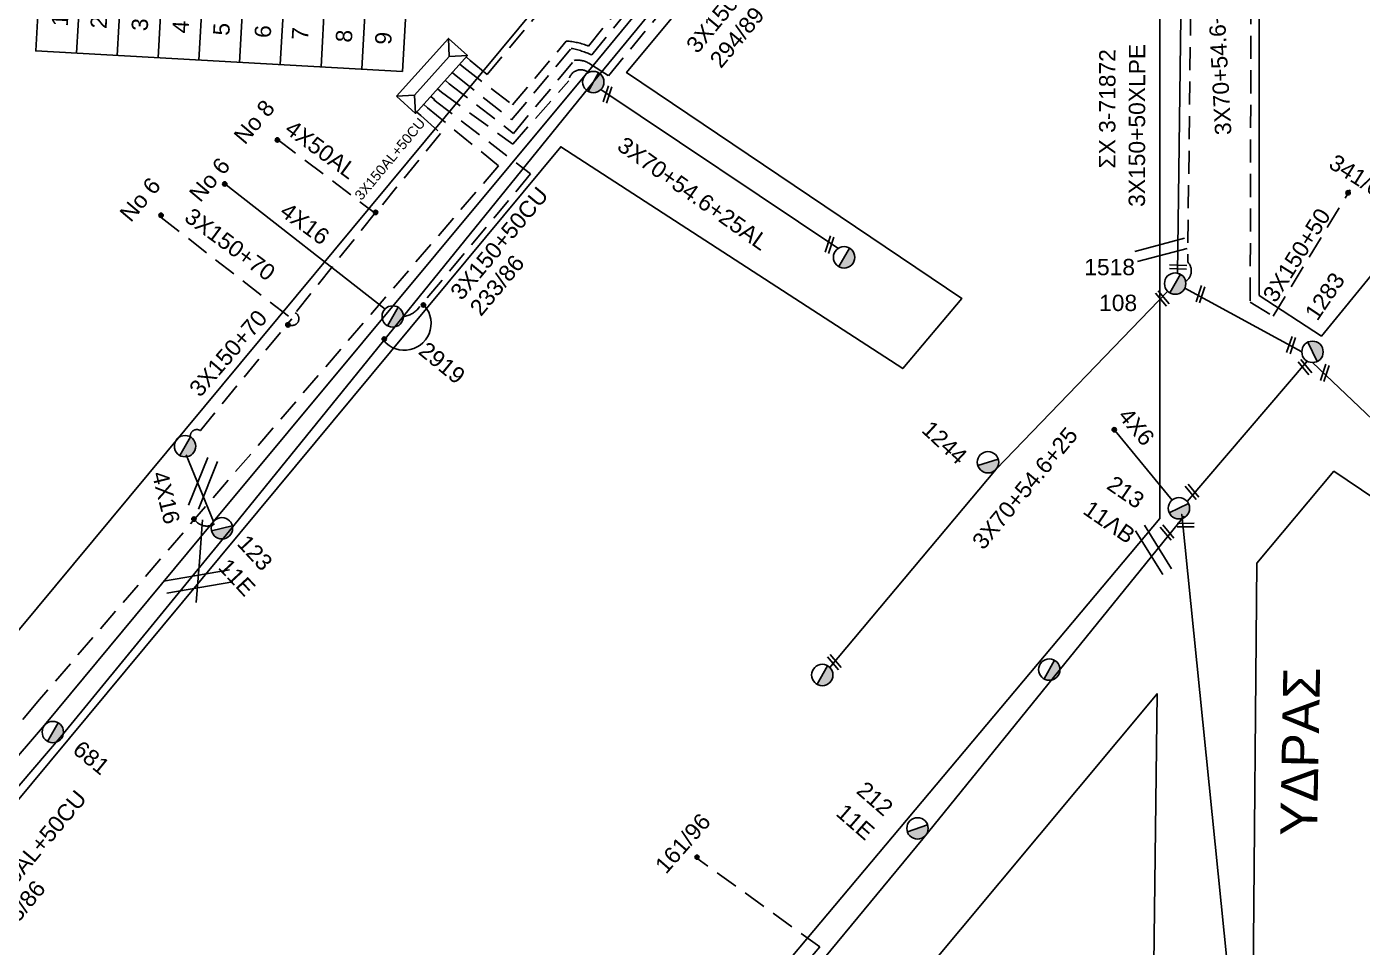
# Model space of a CAD drawing. Header units: millimetres. Extents: x 3156 to 5307, y 1191 to 2273.
# Drawn here: x 3835.3 to 3982.5, y 1512.4 to 1613.9 of the extents above; entities that cross this region are included whole.
import ezdxf
from ezdxf.enums import TextEntityAlignment as Align

# ---------------------------------------------------------------- set-up
doc = ezdxf.new("R2010")
doc.units = ezdxf.units.MM
doc.linetypes.add('DASHED', pattern=[19.05, 12.7, -6.35])
for name, color, linetype in [('Άγνωστα', 7, 'Continuous'), ('Ασφαλειοκιβώτια Χ.Τ 9 αναχωρήσεων', 7, 'Continuous'), ('Γυμνά εναέρια ΧΤ και ΦΟΠ (3Φ)   4x50+16AL', 7, 'Continuous'), ('Εναέρια παροχή ΧΤ 4x16', 7, 'SYN_LINE'), ('Εναέρια παροχή ΧΤ 4x25', 7, 'SYN_LINE'), ('Επιγραφές - Σχήματα', 7, 'Continuous'), ('Καλώδια ΧΤ   3x150+50CU', 7, 'DASHED'), ('Καλώδια ΧΤ   3x150+70AL', 7, 'DASHED'), ('Καλώδια ΧΤ   3x150AL+50CU', 7, 'DASHED'), ('Καλώδια ΧΤ   3x150AL+50XLPE', 7, 'DASHED'), ('Καλώδια ΧΤ   4x50AL', 7, 'DASHED'), ('Μηχανική τομή', 7, 'Continuous'), ('Στύλος ΦΜ', 7, 'Continuous'), ('Στύλος ΦΜ @ 1', 7, 'Continuous'), ('Συνδέσεις', 7, 'Continuous'), ('Συνεστραμμένα ΧΤ   3x70+54.6+25 AL', 7, 'SYN_LINE'), ('Τομή', 7, 'Continuous'), ('Υποσταθμός πόλεως', 7, 'Continuous'), ('Υπόβαθρο ΔΕΗ', 7, 'Continuous')]:
    doc.layers.add(name, color=color, linetype=linetype)
doc.styles.add('arial', font='arial.ttf')
doc.styles.get("Standard").update_dxf_attribs({"font": 'arial.ttf'})
doc.linetypes.add('SYN_LINE', pattern='A,0.5,-0.0001,["/\\/\\/\\/",Standard,S=0.1,R=0,X=0,Y=-0.05],-0.25', length=0.7501)

# ---------------------------------------------------------------- blocks, each defined once
blk = doc.blocks.new('ΥΠΑΡΧΩΝ ΤΣΙΜΕΝΤΕΝΙΟΣ ΣΤΥΛΟΣ')
at = {"layer": 'Στύλος ΦΜ'}
blk.add_hatch(color=7, dxfattribs=at).paths.add_polyline_path([(-1.29, -2.28, 0.574793), (2.62, 0, 0.268822), (1.3, 2.27)])
at = {"layer": 'Στύλος ΦΜ', "color": 7}
blk.add_line((-1.29, -2.28), (1.3, 2.27), dxfattribs=at)
blk.add_circle((0, 0), 2.62, dxfattribs=at)
at = {"layer": 'Στύλος ΦΜ', "flags": 4}
for tag, p in [('ΑΡΙΘΜΟΣ', (-4.68, 8.05)), ('ΤΥΠΟΣ', (-4.91, 3.03))]:
    blk.add_attdef(tag, p, '', height=4, dxfattribs=at)
blk = doc.blocks.new('ΥΠΟΣΤΑΘΜΟΣ ΠΟΛΕΩΣ 8 ΑΝΑΧΩΡΗΣΕΩΝ')
at = {"layer": 'Υποσταθμός πόλεως', "linetype": 'Continuous', "ltscale": 40}
for p, q in [((-8.18, -2.82), (-8.18, -4)), ((-5.9, -2.82), (-5.9, -4)), ((-3.55, -2.82), (-3.55, -4)), ((-1.28, -2.82), (-1.28, -4)), ((1.23, -2.82), (1.23, -4)), ((3.56, -2.82), (3.56, -4)), ((6.03, -2.82), (6.03, -4)), ((8.16, -2.82), (8.16, -4))]:
    blk.add_line(p, q, dxfattribs=at)
blk.add_lwpolyline([(-8.57, 2.82), (8.57, 2.82), (8.57, -2.82), (-8.57, -2.82)], close=True, dxfattribs=at)
for points in [[(-5.75, 0), (-8.57, 2.82)], [(5.75, 0), (8.57, 2.82)], [(-8.57, -2.82), (-5.75, 0)], [(-5.75, 0), (5.75, 0)], [(8.57, -2.82), (5.75, 0)]]:
    blk.add_lwpolyline(points, dxfattribs=at)
at = {"layer": 'Υποσταθμός πόλεως', "linetype": 'SYN_LINE', "ltscale": 40, "flags": 1}
for tag, p in [('ΜΕΤΑΣΧΗΜΑΤΙΣΜΟΣ', (9.59, 1.44)), ('ΙΣΧΥΣ', (9.57, -1.35)), ('ΑΡΙΘΜΟΣ', (9.69, -4.07))]:
    blk.add_attdef(tag, p, '', height=1.8, dxfattribs=at)
blk = doc.blocks.new('ΑΣΦΑΛΕΙΟΚΙΒΩΤΙΟ ΥΠΟΣΤΑΘΜΟΥ 9 ΑΝΑΧΩΡΗΣΕΩΝ')
at = {"layer": 'Ασφαλειοκιβώτια Χ.Τ 9 αναχωρήσεων', "ltscale": 40}
for p, q in [((-23.8, 40.36), (24.02, 40.36)), ((-9.72, 40.36), (-9.72, -40.64)), ((9.94, 40.36), (9.94, -40.64)), ((-23.8, 31.36), (24.02, 31.36)), ((-23.8, 22.36), (24.02, 22.36)), ((-23.8, 13.36), (24.02, 13.36)), ((-23.8, 4.36), (24.02, 4.36)), ((-23.8, -4.64), (24.02, -4.64)), ((-23.8, -13.64), (24.02, -13.64)), ((-23.8, -22.64), (24.02, -22.64)), ((-23.8, -31.64), (24.02, -31.64))]:
    blk.add_line(p, q, dxfattribs=at)
at = {"layer": 'Ασφαλειοκιβώτια Χ.Τ 9 αναχωρήσεων'}
blk.add_lwpolyline([(-23.8, -40.64), (24.02, -40.64), (24.02, 40.36), (-23.8, 40.36)], close=True, dxfattribs=at)
for s, p in [('1', (-18.12, 33.62)), ('2', (-18.12, 25.05)), ('3', (-18.12, 15.98)), ('4', (-18.12, 6.96)), ('5', (-18.12, -2.05)), ('6', (-18.12, -11.19)), ('7', (-18.12, -19.43)), ('8', (-18.12, -29.12)), ('9', (-18.12, -37.81))]:
    blk.add_text(s, height=3.6, dxfattribs=at).set_placement(p)
at = {"layer": 'Ασφαλειοκιβώτια Χ.Τ 9 αναχωρήσεων', "ltscale": 40}
for tag, height, p in [('ΟΝΟΜΑ', 5, (-0.16, 44.31)), ('ΚΕΙΜΕΝΟ 1', 2, (17.06, 35.59)), ('ΚΕΙΜΕΝΟ 2', 2, (17.06, 26.88)), ('ΚΕΙΜΕΝΟ 3', 2, (17.06, 17.69)), ('ΚΕΙΜΕΝΟ 4', 2, (17.06, 8.71)), ('ΚΕΙΜΕΝΟ 5', 2, (17.06, -0.13)), ('ΚΕΙΜΕΝΟ 6', 2, (17.06, -9.05)), ('ΚΕΙΜΕΝΟ 7', 2, (17.06, -18.13)), ('ΚΕΙΜΕΝΟ 8', 2, (17.06, -26.85)), ('ΚΕΙΜΕΝΟ 9', 2, (17.06, -35.99)), ('ΣΧ', 2, (-0.1, -42.64))]:
    blk.add_attdef(tag, text='', height=height, dxfattribs=at).set_placement(p, align=Align.MIDDLE_CENTER)
blk = doc.blocks.new('_ΣΥΝΔΕΣΗ')
at = {"layer": 'Συνδέσεις', "linetype": 'SYN_LINE', "ltscale": 40}
blk.add_hatch(color=256, dxfattribs=at).paths.add_polyline_path([(0.5, -0.01, 1), (-0.5, -0.01, 1)])
at = {"layer": 'Συνδέσεις'}
blk.add_circle((0, -0.01), 0.5, dxfattribs=at)
blk = doc.blocks.new('ΤΟΜΗ')
at = {"layer": 'Τομή', "ltscale": 40}
for p, q in [((-5.68, 0), (5.68, 0)), ((5.68, -2.33), (-5.68, -2.33))]:
    blk.add_line(p, q, dxfattribs=at)
blk = doc.blocks.new('τομή_')
at = {"layer": 'Επιγραφές - Σχήματα'}
for p, q in [((-1.287, -0.22), (0.131, 0.749)), ((-1.08, -0.463), (0.339, 0.506)), ((-0.662, 0.625), (-0.294, -0.367))]:
    blk.add_line(p, q, dxfattribs=at)
blk = doc.blocks.new('ΜΗΧΑΝΙΚΗ ΤΟΜΗ')
at = {"layer": 'Μηχανική τομή', "ltscale": 40}
for p, q in [((-1.89, 0.78), (1.89, 0.78)), ((1.89, 0), (-1.89, 0))]:
    blk.add_line(p, q, dxfattribs=at)

msp = doc.modelspace()

# ---------------------------------------------------------------- linework, layer by layer
at = {"layer": 'Άγνωστα', "color": 151, "linetype": 'SYN_LINE', "ltscale": 20}
msp.add_lwpolyline([(3803.49, 1496.15), (3819.85, 1516.63), (3837.25, 1536.87), (3855.88, 1559.32), (3896.84, 1608.53), (3921.26, 1638.12), (3943.03, 1664.74)], dxfattribs=at)
at = {"layer": 'Άγνωστα', "color": 2, "linetype": 'SYN_LINE', "ltscale": 20}
msp.add_lwpolyline([(3943.61, 1664.58), (3922.3, 1637.6), (3897.74, 1607.77), (3857.64, 1558.27), (3839.19, 1535.75), (3821.7, 1515.33), (3804.74, 1494.63)], dxfattribs=at)
at = {"layer": 'Άγνωστα', "color": 30, "linetype": 'SYN_LINE', "ltscale": 15}
msp.add_lwpolyline([(3961.33, 1658.4), (3962.59, 1620.58), (3962.14, 1586.71), (3962.74, 1586.41)], dxfattribs=at)
at = {"layer": 'Άγνωστα', "color": 173, "linetype": 'DASHED', "ltscale": 0.2}
msp.add_lwpolyline([(3850.08, 1592.84), (3864.5, 1581.67)], dxfattribs=at)
at = {"layer": 'Άγνωστα', "color": 5, "linetype": 'SYN_LINE', "ltscale": 15}
for points in [[(3923.8, 1543.18), (3942.16, 1565.1), (3961.08, 1584.71)], [(3962.98, 1585.05), (3975.87, 1578.02)]]:
    msp.add_lwpolyline(points, dxfattribs=at)
at = {"layer": 'Άγνωστα', "color": 173, "linetype": 'DASHED', "ltscale": 0.2}
msp.add_lwpolyline([(3853.31, 1568.64, -0.628122), (3854.42, 1569.34), (3864.5, 1581.67)], format="xyb", dxfattribs=at)
at = {"layer": 'Άγνωστα', "color": 173}
msp.add_lwpolyline([(3852.85, 1566.65), (3855.88, 1559.32)], dxfattribs=at)
at = {"layer": 'Γυμνά εναέρια ΧΤ και ΦΟΠ (3Φ)   4x50+16AL', "color": 5}
msp.add_lwpolyline([(3977.04, 1576.84), (4002.09, 1553.04), (4026.04, 1536.56), (4050.54, 1529.55)], dxfattribs=at)
at = {"layer": 'Γυμνά εναέρια ΧΤ και ΦΟΠ (3Φ)   4x50+16AL', "color": 30}
msp.add_lwpolyline([(3962.63, 1560.09), (3962.63, 1560.09), (3967.65, 1510.64), (3966.9, 1468.69), (3967.43, 1444.17), (3939.34, 1419.96)], dxfattribs=at)
at = {"layer": 'Εναέρια παροχή ΧΤ 4x16', "color": 30, "linetype": 'SYN_LINE', "ltscale": 8}
msp.add_lwpolyline([(3955.27, 1569.3), (3961.56, 1561.68)], dxfattribs=at)
at = {"layer": 'Εναέρια παροχή ΧΤ 4x25', "color": 2, "ltscale": 20}
msp.add_lwpolyline([(3874.79, 1582.74), (3857.1, 1596.54)], dxfattribs=at)
at = {"layer": 'Καλώδια ΧΤ   3x150+50CU', "color": 85, "ltscale": 0.2}
for points in [[(3950.93, 1690.76), (3959.35, 1688.36), (3953.07, 1666.36), (3964.12, 1662.52), (3964.12, 1662.52, -0.462204), (3963.2, 1657.11), (3970.36, 1654.78), (3970.17, 1583.5), (3972.72, 1581.95), (3981.18, 1595.88)], [(3883.45, 1609.36), (3888.84, 1605.25), (3894.76, 1612.28, -0.089217), (3897.2, 1611.73), (3939.82, 1663.84), (3923.23, 1668.95, -0.383019), (3920, 1671.45)]]:
    msp.add_lwpolyline(points, format="xyb", dxfattribs=at)
at = {"layer": 'Καλώδια ΧΤ   3x150+50CU', "color": 5, "ltscale": 0.2}
msp.add_lwpolyline([(3884.16, 1610.16), (3886.05, 1608.6), (3894.79, 1619.11), (3909.2, 1636.45, 0.840065), (3912.86, 1638.49), (3928.25, 1657.24), (3927.29, 1657.75), (3930.86, 1661.99), (3931.98, 1661.05), (3939.03, 1669.92), (3963.28, 1661.71, -0.42217), (3962.33, 1657.59), (3963.65, 1619.25), (3963.28, 1587.91, -0.481661), (3963.05, 1585.8)], format="xyb", dxfattribs=at)
at = {"layer": 'Καλώδια ΧΤ   3x150+50CU', "color": 30, "ltscale": 0.2}
msp.add_lwpolyline([(3882.63, 1608.45), (3888.74, 1603.6), (3895.3, 1611.48, -0.058225), (3897.57, 1610.76), (3941.09, 1663.98, -0.590767), (3943.61, 1666.94)], format="xyb", dxfattribs=at)
at = {"layer": 'Καλώδια ΧΤ   3x150+50CU', "color": 6, "ltscale": 0.2}
msp.add_lwpolyline([(3881.85, 1607.58), (3888.94, 1602.11), (3895.64, 1610.15, -0.184938), (3897.24, 1609.84), (3899.43, 1608.47), (3921.87, 1635.66)], format="xyb", dxfattribs=at)
at = {"layer": 'Καλώδια ΧΤ   3x150+50CU', "color": 151, "ltscale": 0.2}
msp.add_lwpolyline([(3881.02, 1606.64), (3888.86, 1600.91), (3895.04, 1607.9, -0.605565), (3897.21, 1608.82, -2.963297)], format="xyb", dxfattribs=at)
at = {"layer": 'Καλώδια ΧΤ   3x150+50CU', "color": 2, "ltscale": 0.2}
msp.add_lwpolyline([(3880.16, 1605.81), (3890.83, 1597.63), (3878.44, 1582.79, -0.194303), (3876.81, 1581.92, -5908.746367)], format="xyb", dxfattribs=at)
at = {"layer": 'Καλώδια ΧΤ   3x150+50CU', "color": 1, "ltscale": 0.2}
msp.add_lwpolyline([(3879.47, 1604.92), (3887.29, 1598.52), (3836.47, 1539.42), (3800.54, 1496.42)], dxfattribs=at)
at = {"layer": 'Καλώδια ΧΤ   3x150+50CU', "color": 173, "ltscale": 0.2}
msp.add_lwpolyline([(3878.71, 1604.07), (3880.91, 1602.11), (3873.72, 1593.29)], dxfattribs=at)
at = {"layer": 'Καλώδια ΧΤ   3x150+50CU', "linetype": 'Continuous', "ltscale": 0.2}
msp.add_arc((3876.9, 1581.16), 2.96, 220.0125, 48.0486, dxfattribs=at)
at = {"layer": 'Καλώδια ΧΤ   3x150+50CU', "color": 1, "ltscale": 0.2}
msp.add_arc((3855.14, 1560.46), 1.65, 212.4249, 313.8978, dxfattribs=at)
at = {"layer": 'Καλώδια ΧΤ   3x150+70AL', "color": 173, "ltscale": 0.2}
msp.add_lwpolyline([(3873.74, 1593.39), (3864.88, 1582.32)], dxfattribs=at)
msp.add_arc((3864.54, 1581.67), 0.739, 228.4394, 62.1189, dxfattribs=at)
at = {"layer": 'Καλώδια ΧΤ   3x150AL+50CU', "color": 6, "linetype": 'DASHED', "ltscale": 0.2}
msp.add_lwpolyline([(3910.04, 1497.94, -0.633466), (3911.58, 1499.34), (3922.73, 1512.41), (3909.15, 1522.21)], format="xyb", dxfattribs=at)
at = {"layer": 'Καλώδια ΧΤ   4x50AL', "color": 173, "ltscale": 0.2}
msp.add_lwpolyline([(3862.89, 1601.46), (3873.72, 1593.29)], dxfattribs=at)
at = {"layer": 'Συνεστραμμένα ΧΤ   3x70+54.6+25 AL', "color": 151, "ltscale": 20}
msp.add_lwpolyline([(3898.58, 1606.94), (3924.69, 1589.47)], dxfattribs=at)
at = {"layer": 'Συνεστραμμένα ΧΤ   3x70+54.6+25 AL', "color": 30, "ltscale": 20}
msp.add_lwpolyline([(3976.46, 1577), (3963.23, 1561.52)], dxfattribs=at)
at = {"layer": 'Συνεστραμμένα ΧΤ   3x70+54.6+25 AL', "color": 6, "ltscale": 20}
msp.add_lwpolyline([(3880.68, 1462.31), (3910.99, 1496.38), (3934.07, 1524.33), (3962.89, 1559.89)], dxfattribs=at)
at = {"layer": 'Υπόβαθρο ΔΕΗ'}
for points in [[(3789.98, 1517.42), (3801.57, 1507.9), (3932.5, 1665.47), (3869.7, 1684.79)], [(3880.64, 1464.9), (3851.62, 1486.57), (3826.29, 1486.57), (3810.68, 1500.2), (3894.16, 1600.63), (3931.86, 1576.17), (3938.38, 1583.89), (3901.42, 1608.81), (3945.91, 1662.35), (3960.22, 1657.34), (3960.22, 1559.63), (3880.64, 1464.9)], [(4025.17, 1637.45), (3978.02, 1579.76), (3971.17, 1584.24), (3971.17, 1653.81), (4109.23, 1612.34), (4050.61, 1530.91), (4040.7, 1536.89), (4056.77, 1559.48)], [(3970.09, 1462.85), (3970.91, 1554.71), (3979.4, 1564.86), (4024.37, 1534.49), (3970.09, 1462.85)], [(3854.31, 1554.92), (3854.66, 1559.51)], [(3938.88, 1422.34), (3890.58, 1457.26), (3959.91, 1540.32), (3958.76, 1447.89), (3938.88, 1422.34)]]:
    msp.add_lwpolyline(points, dxfattribs=at)

# ---------------------------------------------------------------- block references
at = {"layer": 'Ασφαλειοκιβώτια Χ.Τ 9 αναχωρήσεων', "xscale": 0.4999999999999625, "yscale": 0.4999999999999625, "zscale": 0.4999999999999625, "rotation": 86.78301108852747}
msp.add_blockref('ΑΣΦΑΛΕΙΟΚΙΒΩΤΙΟ ΥΠΟΣΤΑΘΜΟΥ 9 ΑΝΑΧΩΡΗΣΕΩΝ', (3857.09, 1621.95), dxfattribs=at)
at = {"layer": 'Επιγραφές - Σχήματα', "xscale": 4.302006496808592, "yscale": 4.302006496808592, "zscale": 4.302006496808592, "rotation": 335.3696146284759}
msp.add_blockref('τομή_', (3855.78, 1551.29), dxfattribs=at)
at = {"layer": 'Μηχανική τομή'}
for p, xscale, yscale, zscale, rotation in [((3899.12, 1606.47), 0.4999999999990372, 0.4999999999990372, 0.4999999999990372, 251.5598348124842), ((3923.6, 1589.9), 0.4999999999990372, 0.4999999999990372, 0.4999999999990372, 251.5598348124842), ((3962.21, 1587.18), 0.4999999999990371, 0.4999999999990371, 0.4999999999990371, 357.8165948048403), ((3960.34, 1583.78), 0.4999999999990372, 0.4999999999990372, 0.4999999999990372, 309.6537598130635), ((3964.5, 1584.43), 0.4999999999990372, 0.4999999999990372, 0.4999999999990372, 251.5598348124842), ((3974.49, 1578.83), 0.4999999999990372, 0.4999999999990372, 0.4999999999990372, 251.5598348124842), ((3976.05, 1576.2), 0.4999999999990372, 0.4999999999990372, 0.4999999999990372, 309.6537598130635), ((3978.22, 1575.76), 0.4999999999990372, 0.4999999999990372, 0.4999999999990372, 251.5598348124842), ((3963.62, 1562.47), 0.4999999999990372, 0.4999999999990372, 0.4999999999990372, 309.6537598130635), ((3960.86, 1557.97), 0.4999999999990372, 0.4999999999990372, 0.4999999999990372, 309.6537598130635), ((3963.06, 1558.72), 0.4999999999990371, 0.4999999999990371, 0.4999999999990371, 0.1655427552794395), ((3924.17, 1543.68), 0.4999999999990372, 0.4999999999990372, 0.4999999999990372, 309.6537598130635)]:
    msp.add_blockref('ΜΗΧΑΝΙΚΗ ΤΟΜΗ', p, dxfattribs=dict(at, xscale=xscale, yscale=yscale, zscale=zscale, rotation=rotation))
at = {"layer": 'Στύλος ΦΜ @ 1', "ltscale": 40, "xscale": 0.4499999999998181, "yscale": 0.4499999999998181, "zscale": 0.4499999999998181}
for p in [(3897.74, 1607.77), (3925.4, 1588.44), (3875.63, 1581.92), (3852.73, 1567.62), (3922.99, 1542.39), (3948.02, 1542.99), (3838.15, 1536.1)]:
    msp.add_blockref('ΥΠΑΡΧΩΝ ΤΣΙΜΕΝΤΕΝΙΟΣ ΣΤΥΛΟΣ', p, dxfattribs=at)
at = {"layer": 'Στύλος ΦΜ @ 1', "ltscale": 40}
ref = msp.add_blockref('ΥΠΑΡΧΩΝ ΤΣΙΜΕΝΤΕΝΙΟΣ ΣΤΥΛΟΣ', (3961.9, 1585.55), dxfattribs=dict(at, xscale=0.4499999999998181, yscale=0.4499999999998181, zscale=0.4499999999998181))
ref.add_attrib('ΤΥΠΟΣ', '1518', (3951.88, 1586.47), dxfattribs={"layer": '', "height": 1.8, "flags": 4})
ref.add_attrib('ΑΡΙΘΜΟΣ', '108', (3953.51, 1582.52), dxfattribs={"layer": '', "height": 1.8, "flags": 4})
ref = msp.add_blockref('ΥΠΑΡΧΩΝ ΤΣΙΜΕΝΤΕΝΙΟΣ ΣΤΥΛΟΣ', (3977.04, 1578.02), dxfattribs=dict(at, xscale=0.4499999999997985, yscale=0.4499999999997985, zscale=0.4499999999997985, rotation=55.86838149445259))
ref.add_attrib('ΤΥΠΟΣ', '1283', (3977.57, 1581.33), dxfattribs={"layer": '', "height": 1.8, "rotation": 55.8684, "flags": 4})
ref = msp.add_blockref('ΥΠΑΡΧΩΝ ΤΣΙΜΕΝΤΕΝΙΟΣ ΣΤΥΛΟΣ', (3941.26, 1565.85), dxfattribs=dict(at, xscale=0.4499999999997458, yscale=0.4499999999997458, zscale=0.4499999999997458, rotation=317.0649595553873))
ref.add_attrib('ΤΥΠΟΣ', '1244', (3933.82, 1569.27), dxfattribs={"layer": '', "height": 1.8, "rotation": 317.065, "flags": 4})
ref = msp.add_blockref('ΥΠΑΡΧΩΝ ΤΣΙΜΕΝΤΕΝΙΟΣ ΣΤΥΛΟΣ', (3962.31, 1560.77), dxfattribs=dict(at, xscale=0.4499999999997177, yscale=0.4499999999997177, zscale=0.4499999999997177, rotation=325.5356303206473))
ref.add_attrib('ΤΥΠΟΣ', '213', (3954.22, 1563.01), dxfattribs={"layer": '', "height": 1.8, "rotation": 325.5356, "flags": 4})
ref.add_attrib('ΑΡΙΘΜΟΣ', '11ΛB', (3951.6, 1560.26), dxfattribs={"layer": '', "height": 1.8, "rotation": 325.5356, "flags": 4})
ref = msp.add_blockref('ΥΠΑΡΧΩΝ ΤΣΙΜΕΝΤΕΝΙΟΣ ΣΤΥΛΟΣ', (3856.79, 1558.57), dxfattribs=dict(at, xscale=0.4499999999998537, yscale=0.4499999999998537, zscale=0.4499999999998537, rotation=312.8810226913016))
ref.add_attrib('ΤΥΠΟΣ', '123', (3858.36, 1556.8), dxfattribs={"layer": '', "height": 1.8, "rotation": 312.881, "flags": 4})
ref.add_attrib('ΑΡΙΘΜΟΣ', '11E', (3856.28, 1554.19), dxfattribs={"layer": '', "height": 1.8, "rotation": 312.881, "flags": 4})
ref = msp.add_blockref('ΥΠΑΡΧΩΝ ΤΣΙΜΕΝΤΕΝΙΟΣ ΣΤΥΛΟΣ', (3933.49, 1525.48), dxfattribs=dict(at, xscale=0.4499999999999334, yscale=0.4499999999999334, zscale=0.4499999999999334, rotation=318.9559758995584))
ref.add_attrib('ΤΥΠΟΣ', '212', (3926.63, 1529.46), dxfattribs={"layer": '', "height": 1.8, "rotation": 318.956, "flags": 4})
ref.add_attrib('ΑΡΙΘΜΟΣ', '11E', (3924.38, 1526.99), dxfattribs={"layer": '', "height": 1.8, "rotation": 318.956, "flags": 4})
at = {"layer": 'Συνδέσεις'}
for p, xscale, yscale, zscale in [((3862.91, 1601.39), 0.4777242751394019, 0.4777242751394019, 0.4777242751394019), ((3857.1, 1596.54), 0.4777242751394019, 0.4777242751394019, 0.4777242751394019), ((3980.96, 1595.56), 0.4777242751394019, 0.4777242751394019, 0.4777242751394019), ((3873.74, 1593.4), 0.4777242751394019, 0.4777242751394019, 0.4777242751394019), ((3850.08, 1593.08), 0.4777242751394019, 0.4777242751394019, 0.4777242751394019), ((3879.01, 1583.19), 0.4777242751394019, 0.4777242751394019, 0.4777242751394019), ((3864.07, 1581), 0.4777242751394019, 0.4777242751394019, 0.4777242751394019), ((3874.7, 1579.44), 0.4777242751394019, 0.4777242751394019, 0.4777242751394019), ((3955.19, 1569.43), 0.4777242751394019, 0.4777242751394019, 0.4777242751394019), ((3853.71, 1559.59), 0.4777242751394019, 0.4777242751394019, 0.4777242751394019), ((3909.18, 1522.31), 0.4499999999998181, 0.4499999999998181, 0.4499999999998181)]:
    msp.add_blockref('_ΣΥΝΔΕΣΗ', p, dxfattribs=dict(at, xscale=xscale, yscale=yscale, zscale=zscale))
at = {"layer": 'Τομή'}
for p, xscale, yscale, zscale, rotation in [((3960.48, 1588.69), 0.4999999999998193, 0.4999999999998193, 0.4999999999998193, 194.7733531336499), ((3855.26, 1563.31), 0.4999999999999309, 0.4999999999999309, 0.4999999999999309, 248.2439497670518), ((3960.01, 1556.51), 0.4999999999998192, 0.4999999999998192, 0.4999999999998192, 301.9397426168165)]:
    msp.add_blockref('ΤΟΜΗ', p, dxfattribs=dict(at, xscale=xscale, yscale=yscale, zscale=zscale, rotation=rotation))
at = {"layer": 'Υποσταθμός πόλεως', "xscale": 0.5000000000000072, "yscale": 0.5000000000000072, "zscale": 0.5000000000000072, "rotation": 48.13629161558386}
msp.add_blockref('ΥΠΟΣΤΑΘΜΟΣ ΠΟΛΕΩΣ 8 ΑΝΑΧΩΡΗΣΕΩΝ', (3879.95, 1608.45), dxfattribs=at)

# ---------------------------------------------------------------- texts
at = {"ltscale": 40, "insert": (3953.5, 1598.24), "char_height": 1.8, "width": 43.5158, "attachment_point": 1, "rotation": 89.9095, "style": 'arial'}
msp.add_mtext('ΣΧ 3-71872', dxfattribs=at)
at = {"layer": 'Άγνωστα', "ltscale": 40, "attachment_point": 1, "style": 'arial'}
for s, insert, char_height, width, rotation in [('3X70+54.6+25', (3966.31, 1601.87), 1.8, 43.5158, 93.127), ('3X150+50XLPE', (3956.77, 1594.01), 1.8, 43.5158, 89.9095), ('341/06', (3979.65, 1599.93), 1.8, 43.5158, 327.6386), ('3X150+70', (3853.59, 1594.02), 1.8, 43.5158, 323.6139), ('3X150+50', (3971.45, 1584.29), 1.8, 43.5158, 57.7668), ('3X150+70', (3853.03, 1574.1), 1.8, 43.5158, 49.1879), ('2919', (3879.48, 1579.28), 1.8, 43.5158, 320.68), ('4X6', (3956.88, 1572.06), 1.8, 45.3303, 310.3464), ('YΔΡΑΣ', (3973.48, 1524.67), 4.052, 97.9595, 88.9132), ('681', (3841.35, 1535.3), 1.8, 43.5158, 320.68), ('161/96', (3904.4, 1521.53), 1.8, 43.5158, 48.8654)]:
    msp.add_mtext(s, dxfattribs=dict(at, insert=insert, char_height=char_height, width=width, rotation=rotation))
at = {"layer": 'Άγνωστα', "ltscale": 40, "char_height": 1.8, "attachment_point": 1, "rotation": 49.8906, "style": 'arial'}
for s, insert in [('Νο 8', (3857.95, 1601.93)), ('Νο 6', (3853.03, 1595.56)), ('Νο 6', (3845.37, 1593.37))]:
    msp.add_mtext(s, dxfattribs=dict(at, insert=insert))
at = {"layer": 'Εναέρια παροχή ΧΤ 4x25', "ltscale": 20, "char_height": 1.8, "width": 43.5158, "attachment_point": 1, "style": 'arial'}
for insert, rotation in [((3864.12, 1594.63), 323.6139), ((3850.81, 1565.02), 283.8228)]:
    msp.add_mtext('4X16', dxfattribs=dict(at, insert=insert, rotation=rotation))
at = {"layer": 'Καλώδια ΧΤ   3x150+50CU', "ltscale": 0.2, "char_height": 1.8, "width": 43.5158, "attachment_point": 1, "rotation": 50.2423, "style": 'arial'}
for s, insert in [('294/89', (3910.43, 1610.33)), ('3X150+50CU', (3881.83, 1584.74)), ('3X70+54.6+25', (3939.36, 1557.23))]:
    msp.add_mtext(s, dxfattribs=dict(at, insert=insert))
at = {"layer": 'Καλώδια ΧΤ   3x150AL+50XLPE', "ltscale": 0.2, "attachment_point": 1, "rotation": 50.2423, "style": 'arial'}
for s, insert, char_height, width in [('3X150AL+50CU', (3907.83, 1611.96), 1.8, 43.5158), ('3X150AL+50CU', (3871.33, 1595.35), 1.1003, 26.6001), ('233/86', (3883.97, 1582.99), 1.8, 43.5158), ('3X150AL+50CU', (3828.95, 1515.85), 1.8, 43.5158), ('233/86', (3831.17, 1514.02), 1.8, 43.5158)]:
    msp.add_mtext(s, dxfattribs=dict(at, insert=insert, char_height=char_height, width=width))
at = {"layer": 'Καλώδια ΧΤ   4x50AL', "ltscale": 0.2, "insert": (3864.66, 1603.72), "char_height": 1.8, "width": 43.5158, "attachment_point": 1, "rotation": 323.6139, "style": 'arial'}
msp.add_mtext('4X50AL', dxfattribs=at)
at = {"layer": 'Συνεστραμμένα ΧΤ   3x70+54.6+25 AL', "ltscale": 20, "insert": (3901.27, 1601.87), "char_height": 1.8, "width": 43.5158, "attachment_point": 1, "rotation": 324.7502, "style": 'arial'}
msp.add_mtext('3X70+54.6+25AL', dxfattribs=at)

doc.saveas('drawing.dxf')
